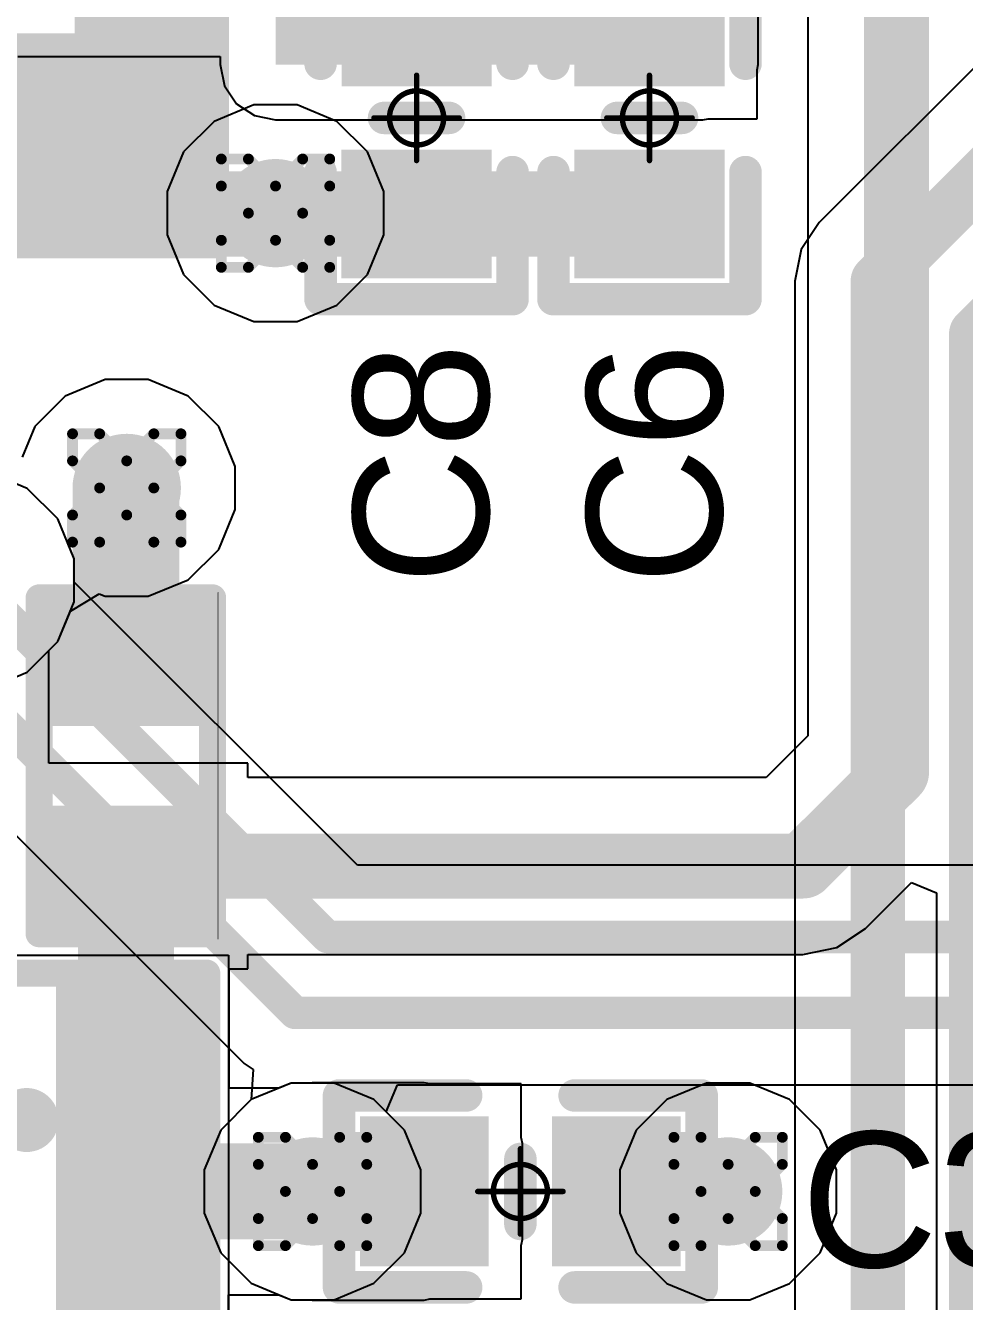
# Model space of a CAD drawing. Header units: inches. Extents: x -0.5 to 14, y -0.2 to 4.7.
# Drawn here: x -0.049 to 0.1242, y 0.5899 to 0.8255 of the extents above; entities that cross this region are included whole.
import ezdxf

# ---------------------------------------------------------------- set-up
doc = ezdxf.new("R2010")
doc.units = ezdxf.units.IN
doc.header["$MEASUREMENT"] = 0
for name, color, linetype in [('Bottom Layer', 5, 'Continuous'), ('Drill Drawing', 1, 'Continuous'), ('GND', 16, 'Continuous'), ('Mechanical 15', 56, 'Continuous'), ('POWER', 76, 'Continuous'), ('Top Layer', 1, 'Continuous'), ('Top Overlay', 2, 'Continuous'), ('Top Paste', 8, 'Continuous'), ('Top Solder', 216, 'Continuous'), ('Via Holes', 16, 'Continuous')]:
    doc.layers.add(name, color=color, linetype=linetype)
doc.styles.add('Arial', font='', dxfattribs={"height": 0.2})
doc.styles.get('Arial').set_extended_font_data('Arial')

# ---------------------------------------------------------------- blocks, each defined once
blk = doc.blocks.new('C_0402_L_13')
at = {"layer": 'Top Layer'}
for points in [[(-0.02559, 0.00984), (-0.00984, 0.00984), (-0.00984, -0.00984), (-0.02559, -0.00984)], [(0.00984, 0.00984), (0.02559, 0.00984), (0.02559, -0.00984), (0.00984, -0.00984)]]:
    blk.add_hatch(color=1, dxfattribs=at).paths.add_polyline_path(points)
at = {"layer": 'Top Paste'}
for points in [[(-0.02559, 0.00984), (-0.00984, 0.00984), (-0.00984, -0.00984), (-0.02559, -0.00984)], [(0.00984, 0.00984), (0.02559, 0.00984), (0.02559, -0.00984), (0.00984, -0.00984)]]:
    blk.add_hatch(color=8, dxfattribs=at).paths.add_polyline_path(points)
at = {"layer": 'Top Solder'}
for points in [[(-0.02959, 0.01384), (-0.00584, 0.01384), (-0.00584, -0.01384), (-0.02959, -0.01384)], [(0.00584, 0.01384), (0.02959, 0.01384), (0.02959, -0.01384), (0.00584, -0.01384)]]:
    blk.add_hatch(color=216, dxfattribs=at).paths.add_polyline_path(points)
at = {"layer": 'Mechanical 15', "const_width": 0.001}
for points in [[(0, -0.00787), (0, 0.00788)], [(-0.00787, 0), (0.00788, 0)]]:
    blk.add_lwpolyline(points, dxfattribs=at)
at = {"layer": 'Mechanical 15'}
for points, const_width in [([(-0.00025, 0.00788, 1), (0.00025, 0.00788, 1)], 0.0005), ([(0.005, 0, 1), (-0.005, 0, 1)], 0.001), ([(-0.00812, 0, 1), (-0.00762, 0, 1)], 0.0005), ([(-0.00525, 0, 1), (-0.00475, 0, 1)], 0.0005), ([(0.00475, 0, 1), (0.00525, 0, 1)], 0.0005), ([(0.00763, 0, 1), (0.00813, 0, 1)], 0.0005), ([(-0.00025, -0.00787, 1), (0.00025, -0.00787, 1)], 0.0005)]:
    blk.add_lwpolyline(points, format="xyb", close=True, dxfattribs=dict(at, const_width=const_width))
at = {"layer": 'Top Overlay', "const_width": 0.006}
for points in [[(-0.03346, 0.01772), (-0.01, 0.01772)], [(-0.03346, -0.01771), (-0.03346, 0.01772)], [(0.01, 0.01772), (0.03346, 0.01772)], [(0.03346, -0.01772), (0.03346, 0.01772)], [(0, -0.006), (0, 0.006)], [(-0.03346, -0.01771), (-0.01, -0.01771)], [(-0.03346, -0.01771), (-0.03345, -0.01772)], [(0.01, -0.01771), (0.03346, -0.01771)]]:
    blk.add_lwpolyline(points, dxfattribs=at)
at = {"layer": 'Top Overlay', "const_width": 0.003}
for points in [[(-0.03496, 0.01772, 1), (-0.03196, 0.01772, 1)], [(-0.03496, 0.01772, 1), (-0.03196, 0.01772, 1)], [(-0.0115, 0.01772, 1), (-0.0085, 0.01772, 1)], [(0.0085, 0.01772, 1), (0.0115, 0.01772, 1)], [(0.03196, 0.01772, 1), (0.03496, 0.01772, 1)], [(0.03196, 0.01772, 1), (0.03496, 0.01772, 1)], [(-0.0015, 0.006, 1), (0.0015, 0.006, 1)], [(-0.0015, -0.006, 1), (0.0015, -0.006, 1)], [(-0.03496, -0.01771, 1), (-0.03196, -0.01771, 1)], [(-0.03496, -0.01771, 1), (-0.03196, -0.01771, 1)], [(-0.03496, -0.01771, 1), (-0.03196, -0.01771, 1)], [(-0.03495, -0.01772, 1), (-0.03195, -0.01772, 1)], [(-0.0115, -0.01771, 1), (-0.0085, -0.01771, 1)], [(0.0085, -0.01771, 1), (0.0115, -0.01771, 1)], [(0.03196, -0.01771, 1), (0.03496, -0.01771, 1)], [(0.03196, -0.01772, 1), (0.03496, -0.01772, 1)]]:
    blk.add_lwpolyline(points, format="xyb", close=True, dxfattribs=at)
blk = doc.blocks.new('SPL06_001_15')
at = {"layer": 'Top Layer'}
for points in [[(-0.0374, 0.02953), (-0.0374, 0.04725), (-0.01968, 0.04725), (-0.01968, 0.02953)], [(0.01968, 0.02953), (0.01968, 0.04725), (0.0374, 0.04725), (0.0374, 0.02953)], [(-0.0374, 0.00393), (-0.0374, 0.02165), (-0.01968, 0.02165), (-0.01968, 0.00393)], [(0.01968, 0.00393), (0.01968, 0.02165), (0.0374, 0.02165), (0.0374, 0.00393)], [(-0.0374, -0.02165), (-0.0374, -0.00393), (-0.01968, -0.00393), (-0.01968, -0.02165)], [(0.01968, -0.02165), (0.01968, -0.00393), (0.0374, -0.00393), (0.0374, -0.02165)], [(-0.0374, -0.04725), (-0.0374, -0.02953), (-0.01968, -0.02953), (-0.01968, -0.04725)], [(0.01968, -0.04725), (0.01968, -0.02953), (0.0374, -0.02953), (0.0374, -0.04725)]]:
    blk.add_hatch(color=1, dxfattribs=at).paths.add_polyline_path(points)
at = {"layer": 'Top Paste'}
for points in [[(-0.0374, 0.02953), (-0.0374, 0.04725), (-0.01968, 0.04725), (-0.01968, 0.02953)], [(0.01968, 0.02953), (0.01968, 0.04725), (0.0374, 0.04725), (0.0374, 0.02953)], [(-0.0374, 0.00393), (-0.0374, 0.02165), (-0.01968, 0.02165), (-0.01968, 0.00393)], [(0.01968, 0.00393), (0.01968, 0.02165), (0.0374, 0.02165), (0.0374, 0.00393)], [(-0.0374, -0.02165), (-0.0374, -0.00393), (-0.01968, -0.00393), (-0.01968, -0.02165)], [(0.01968, -0.02165), (0.01968, -0.00393), (0.0374, -0.00393), (0.0374, -0.02165)], [(-0.0374, -0.04725), (-0.0374, -0.02953), (-0.01968, -0.02953), (-0.01968, -0.04725)], [(0.01968, -0.04725), (0.01968, -0.02953), (0.0374, -0.02953), (0.0374, -0.04725)]]:
    blk.add_hatch(color=8, dxfattribs=at).paths.add_polyline_path(points)
at = {"layer": 'Top Solder'}
for points in [[(-0.0414, 0.02553), (-0.0414, 0.05125), (-0.01568, 0.05125), (-0.01568, 0.02553)], [(0.01568, 0.02553), (0.01568, 0.05125), (0.0414, 0.05125), (0.0414, 0.02553)], [(-0.0414, -0.00007), (-0.0414, 0.02565), (-0.01568, 0.02565), (-0.01568, -0.00007)], [(0.01568, -0.00007), (0.01568, 0.02565), (0.0414, 0.02565), (0.0414, -0.00007)], [(-0.0414, -0.02565), (-0.0414, 0.00007), (-0.01568, 0.00007), (-0.01568, -0.02565)], [(0.01568, -0.02565), (0.01568, 0.00007), (0.0414, 0.00007), (0.0414, -0.02565)], [(-0.0414, -0.05125), (-0.0414, -0.02553), (-0.01568, -0.02553), (-0.01568, -0.05125)], [(0.01568, -0.05125), (0.01568, -0.02553), (0.0414, -0.02553), (0.0414, -0.05125)]]:
    blk.add_hatch(color=216, dxfattribs=at).paths.add_polyline_path(points)
at = {"layer": 'Top Overlay'}
for p, q in [((-0.00158, 0.03701), (-0.00158, 0.04567)), ((-0.00158, 0.04567), (0, 0.04567)), ((0, 0.04567), (0, 0.03701)), ((-0.00536, 0.04065), (-0.00536, 0.04222)), ((-0.00536, 0.04222), (0.0033, 0.04222)), ((0.0033, 0.04065), (-0.00536, 0.04065)), ((0.0033, 0.04222), (0.0033, 0.04065)), ((0.0033, 0.04065), (0.0033, 0.04065)), ((-0.00158, 0.03701), (-0.00158, 0.03701)), ((0, 0.03701), (-0.00158, 0.03701))]:
    blk.add_line(p, q, dxfattribs=at)
at = {"layer": 'Top Overlay', "const_width": 0.005}
for points in [[(0.0433, 0.0531), (-0.04346, 0.0531)], [(-0.04346, 0.0531), (-0.04346, -0.0531)], [(0.0433, 0.0531), (0.0433, -0.0531)], [(0.05354, 0.04361), (0.04854, 0.03861)], [(0.05354, 0.04361), (0.05354, 0.03361)], [(0.05354, 0.03361), (0.04854, 0.03861)], [(0.0433, -0.0531), (-0.04346, -0.0531)]]:
    blk.add_lwpolyline(points, dxfattribs=at)
at = {"layer": 'Top Overlay'}
for points, const_width in [([(-0.04471, 0.0531, 1), (-0.04221, 0.0531, 1)], 0.0025), ([(-0.04471, 0.0531, 1), (-0.04221, 0.0531, 1)], 0.0025), ([(0.04205, 0.0531, 1), (0.04455, 0.0531, 1)], 0.0025), ([(0.04205, 0.0531, 1), (0.04455, 0.0531, 1)], 0.0025), ([(0.05229, 0.04361, 1), (0.05479, 0.04361, 1)], 0.0025), ([(0.05229, 0.04361, 1), (0.05479, 0.04361, 1)], 0.0025), ([(0.04729, 0.03861, 1), (0.04979, 0.03861, 1)], 0.0025), ([(0.04729, 0.03861, 1), (0.04979, 0.03861, 1)], 0.0025), ([(0.05229, 0.03361, 1), (0.05479, 0.03361, 1)], 0.0025), ([(0.05229, 0.03361, 1), (0.05479, 0.03361, 1)], 0.0025), ([(-0.00729, -0.02598, 1), (-0.01319, -0.02598, 1)], 0.00591), ([(-0.01467, -0.02598, 1), (-0.01171, -0.02598, 1)], 0.00295), ([(-0.00877, -0.02598, 1), (-0.00581, -0.02598, 1)], 0.00295), ([(-0.04471, -0.0531, 1), (-0.04221, -0.0531, 1)], 0.0025), ([(-0.04471, -0.0531, 1), (-0.04221, -0.0531, 1)], 0.0025), ([(0.04205, -0.0531, 1), (0.04455, -0.0531, 1)], 0.0025), ([(0.04205, -0.0531, 1), (0.04455, -0.0531, 1)], 0.0025)]:
    blk.add_lwpolyline(points, format="xyb", close=True, dxfattribs=dict(at, const_width=const_width))
blk = doc.blocks.new('R___0402_16')
at = {"layer": 'Top Layer'}
for points in [[(-0.0275, -0.0125), (-0.0275, 0.0125), (-0.0095, 0.0125), (-0.0095, -0.0125)], [(0.0095, -0.0125), (0.0095, 0.0125), (0.0275, 0.0125), (0.0275, -0.0125)]]:
    blk.add_hatch(color=1, dxfattribs=at).paths.add_polyline_path(points)
at = {"layer": 'Top Paste'}
for points in [[(-0.0275, -0.0125), (-0.0275, 0.0125), (-0.0095, 0.0125), (-0.0095, -0.0125)], [(0.0095, -0.0125), (0.0095, 0.0125), (0.0275, 0.0125), (0.0275, -0.0125)]]:
    blk.add_hatch(color=8, dxfattribs=at).paths.add_polyline_path(points)
at = {"layer": 'Top Solder'}
for points in [[(-0.02967, -0.01467), (-0.02967, 0.01467), (-0.00733, 0.01467), (-0.00733, -0.01467)], [(0.00733, -0.01467), (0.00733, 0.01467), (0.02967, 0.01467), (0.02967, -0.01467)]]:
    blk.add_hatch(color=216, dxfattribs=at).paths.add_polyline_path(points)
at = {"layer": 'Top Overlay'}
for points, const_width in [([(-0.031, 0.016), (0.031, 0.016)], 0.005), ([(-0.031, 0.016), (-0.031, -0.016)], 0.005), ([(0.031, 0.016), (0.031, -0.016)], 0.005), ([(-0.031, -0.016), (0.031, -0.016)], 0.005), ([(-0.032, -0.017), (0.032, -0.017)], 0.000127)]:
    blk.add_lwpolyline(points, dxfattribs=dict(at, const_width=const_width))
for points, const_width in [([(-0.03225, 0.016, 1), (-0.02975, 0.016, 1)], 0.0025), ([(-0.03225, 0.016, 1), (-0.02975, 0.016, 1)], 0.0025), ([(0.02975, 0.016, 1), (0.03225, 0.016, 1)], 0.0025), ([(0.02975, 0.016, 1), (0.03225, 0.016, 1)], 0.0025), ([(-0.03225, -0.016, 1), (-0.02975, -0.016, 1)], 0.0025), ([(-0.03225, -0.016, 1), (-0.02975, -0.016, 1)], 0.0025), ([(0.02975, -0.016, 1), (0.03225, -0.016, 1)], 0.0025), ([(0.02975, -0.016, 1), (0.03225, -0.016, 1)], 0.0025), ([(-0.03203, -0.017, 1), (-0.03197, -0.017, 1)], 0.0000635), ([(0.03197, -0.017, 1), (0.03203, -0.017, 1)], 0.0000635)]:
    blk.add_lwpolyline(points, format="xyb", close=True, dxfattribs=dict(at, const_width=const_width))
blk = doc.blocks.new('12_LGA__2_2__31')
at = {"layer": 'Top Layer'}
for points in [[(-0.01673, 0.0378), (-0.00295, 0.0378), (-0.00295, 0.02205), (-0.01673, 0.02205)], [(0.00295, 0.0378), (0.01673, 0.0378), (0.01673, 0.02205), (0.00295, 0.02205)], [(-0.0378, 0.03642), (-0.02205, 0.03642), (-0.02205, 0.02264), (-0.0378, 0.02264)], [(0.02205, 0.03642), (0.0378, 0.03642), (0.0378, 0.02264), (0.02205, 0.02264)], [(-0.0378, 0.01673), (-0.02205, 0.01673), (-0.02205, 0.00295), (-0.0378, 0.00295)], [(0.02205, 0.01673), (0.0378, 0.01673), (0.0378, 0.00295), (0.02205, 0.00295)], [(-0.0378, -0.00295), (-0.02205, -0.00295), (-0.02205, -0.01673), (-0.0378, -0.01673)], [(0.02205, -0.00295), (0.0378, -0.00295), (0.0378, -0.01673), (0.02205, -0.01673)], [(-0.0378, -0.02264), (-0.02205, -0.02264), (-0.02205, -0.03642), (-0.0378, -0.03642)], [(-0.01673, -0.02205), (-0.00295, -0.02205), (-0.00295, -0.0378), (-0.01673, -0.0378)], [(0.00295, -0.02205), (0.01673, -0.02205), (0.01673, -0.0378), (0.00295, -0.0378)], [(0.02205, -0.02264), (0.0378, -0.02264), (0.0378, -0.03642), (0.02205, -0.03642)]]:
    blk.add_hatch(color=1, dxfattribs=at).paths.add_polyline_path(points)
at = {"layer": 'Top Paste'}
for points in [[(-0.01673, 0.0378), (-0.00295, 0.0378), (-0.00295, 0.02205), (-0.01673, 0.02205)], [(0.00295, 0.0378), (0.01673, 0.0378), (0.01673, 0.02205), (0.00295, 0.02205)], [(-0.0378, 0.03642), (-0.02205, 0.03642), (-0.02205, 0.02264), (-0.0378, 0.02264)], [(0.02205, 0.03642), (0.0378, 0.03642), (0.0378, 0.02264), (0.02205, 0.02264)], [(-0.0378, 0.01673), (-0.02205, 0.01673), (-0.02205, 0.00295), (-0.0378, 0.00295)], [(0.02205, 0.01673), (0.0378, 0.01673), (0.0378, 0.00295), (0.02205, 0.00295)], [(-0.0378, -0.00295), (-0.02205, -0.00295), (-0.02205, -0.01673), (-0.0378, -0.01673)], [(0.02205, -0.00295), (0.0378, -0.00295), (0.0378, -0.01673), (0.02205, -0.01673)], [(-0.0378, -0.02264), (-0.02205, -0.02264), (-0.02205, -0.03642), (-0.0378, -0.03642)], [(-0.01673, -0.02205), (-0.00295, -0.02205), (-0.00295, -0.0378), (-0.01673, -0.0378)], [(0.00295, -0.02205), (0.01673, -0.02205), (0.01673, -0.0378), (0.00295, -0.0378)], [(0.02205, -0.02264), (0.0378, -0.02264), (0.0378, -0.03642), (0.02205, -0.03642)]]:
    blk.add_hatch(color=8, dxfattribs=at).paths.add_polyline_path(points)
at = {"layer": 'Top Solder'}
for points in [[(-0.0418, 0.04042), (-0.01805, 0.04042), (-0.01805, 0.01864), (-0.0418, 0.01864)], [(-0.02073, 0.0418), (0.00105, 0.0418), (0.00105, 0.01805), (-0.02073, 0.01805)], [(-0.00105, 0.0418), (0.02073, 0.0418), (0.02073, 0.01805), (-0.00105, 0.01805)], [(0.01805, 0.04042), (0.0418, 0.04042), (0.0418, 0.01864), (0.01805, 0.01864)], [(-0.0418, 0.02073), (-0.01805, 0.02073), (-0.01805, -0.00105), (-0.0418, -0.00105)], [(0.01805, 0.02073), (0.0418, 0.02073), (0.0418, -0.00105), (0.01805, -0.00105)], [(-0.0418, 0.00105), (-0.01805, 0.00105), (-0.01805, -0.02073), (-0.0418, -0.02073)], [(0.01805, 0.00105), (0.0418, 0.00105), (0.0418, -0.02073), (0.01805, -0.02073)], [(-0.0418, -0.01864), (-0.01805, -0.01864), (-0.01805, -0.04042), (-0.0418, -0.04042)], [(-0.02073, -0.01805), (0.00105, -0.01805), (0.00105, -0.0418), (-0.02073, -0.0418)], [(-0.00105, -0.01805), (0.02073, -0.01805), (0.02073, -0.0418), (-0.00105, -0.0418)], [(0.01805, -0.01864), (0.0418, -0.01864), (0.0418, -0.04042), (0.01805, -0.04042)]]:
    blk.add_hatch(color=216, dxfattribs=at).paths.add_polyline_path(points)
at = {"layer": 'Top Overlay', "const_width": 0.005}
for points in [[(-0.041, 0.043), (0.044, 0.043)], [(0.044, -0.042), (0.044, 0.043)], [(-0.049, 0.025), (-0.049, 0.035)], [(-0.049, 0.035), (-0.044, 0.03)], [(-0.049, 0.025), (-0.044, 0.03)], [(-0.044, -0.042), (-0.044, 0.019)], [(-0.044, -0.042), (0.044, -0.042)]]:
    blk.add_lwpolyline(points, dxfattribs=at)
at = {"layer": 'Top Overlay', "const_width": 0.0025}
for points in [[(-0.04225, 0.043, 1), (-0.03975, 0.043, 1)], [(0.04275, 0.043, 1), (0.04525, 0.043, 1)], [(0.04275, 0.043, 1), (0.04525, 0.043, 1)], [(-0.05025, 0.035, 1), (-0.04775, 0.035, 1)], [(-0.05025, 0.035, 1), (-0.04775, 0.035, 1)], [(-0.04525, 0.03, 1), (-0.04275, 0.03, 1)], [(-0.04525, 0.03, 1), (-0.04275, 0.03, 1)], [(-0.05025, 0.025, 1), (-0.04775, 0.025, 1)], [(-0.05025, 0.025, 1), (-0.04775, 0.025, 1)], [(-0.04525, 0.019, 1), (-0.04275, 0.019, 1)], [(-0.04525, -0.042, 1), (-0.04275, -0.042, 1)], [(-0.04525, -0.042, 1), (-0.04275, -0.042, 1)], [(0.04275, -0.042, 1), (0.04525, -0.042, 1)], [(0.04275, -0.042, 1), (0.04525, -0.042, 1)]]:
    blk.add_lwpolyline(points, format="xyb", close=True, dxfattribs=at)
blk = doc.blocks.new('C_0402_L_44')
at = {"layer": 'Top Layer'}
for points in [[(-0.02559, 0.00984), (-0.00984, 0.00984), (-0.00984, -0.00984), (-0.02559, -0.00984)], [(0.00984, 0.00984), (0.02559, 0.00984), (0.02559, -0.00985), (0.00984, -0.00985)]]:
    blk.add_hatch(color=1, dxfattribs=at).paths.add_polyline_path(points)
at = {"layer": 'Top Paste'}
for points in [[(-0.02559, 0.00984), (-0.00984, 0.00984), (-0.00984, -0.00984), (-0.02559, -0.00984)], [(0.00984, 0.00984), (0.02559, 0.00984), (0.02559, -0.00985), (0.00984, -0.00985)]]:
    blk.add_hatch(color=8, dxfattribs=at).paths.add_polyline_path(points)
at = {"layer": 'Top Solder'}
for points in [[(-0.02959, 0.01384), (-0.00584, 0.01384), (-0.00584, -0.01384), (-0.02959, -0.01384)], [(0.00584, 0.01384), (0.02959, 0.01384), (0.02959, -0.01385), (0.00584, -0.01385)]]:
    blk.add_hatch(color=216, dxfattribs=at).paths.add_polyline_path(points)
at = {"layer": 'Mechanical 15', "const_width": 0.001}
for points in [[(0, -0.00787), (0, 0.00787)], [(0.00787, 0), (-0.00787, 0)]]:
    blk.add_lwpolyline(points, dxfattribs=at)
at = {"layer": 'Mechanical 15'}
for points, const_width in [([(-0.00025, 0.00787, 1), (0.00025, 0.00787, 1)], 0.0005), ([(0.005, 0, 1), (-0.005, 0, 1)], 0.001), ([(-0.00812, 0, 1), (-0.00762, 0, 1)], 0.0005), ([(-0.00525, 0, 1), (-0.00475, 0, 1)], 0.0005), ([(0.00475, 0, 1), (0.00525, 0, 1)], 0.0005), ([(0.00762, 0, 1), (0.00812, 0, 1)], 0.0005), ([(-0.00025, -0.00787, 1), (0.00025, -0.00787, 1)], 0.0005)]:
    blk.add_lwpolyline(points, format="xyb", close=True, dxfattribs=dict(at, const_width=const_width))
at = {"layer": 'Top Overlay', "const_width": 0.006}
for points in [[(-0.01, 0.01771), (-0.03346, 0.01771)], [(-0.03346, -0.01771), (-0.03346, 0.01771)], [(0.03346, 0.01771), (0.01, 0.01771)], [(0.03346, -0.01772), (0.03346, 0.01771)], [(0, -0.006), (0, 0.006)], [(-0.01, -0.01771), (-0.03346, -0.01771)], [(-0.03345, -0.01772), (-0.03346, -0.01771)], [(0.03346, -0.01771), (0.01, -0.01771)]]:
    blk.add_lwpolyline(points, dxfattribs=at)
at = {"layer": 'Top Overlay', "const_width": 0.003}
for points in [[(-0.03496, 0.01771, 1), (-0.03196, 0.01771, 1)], [(-0.03496, 0.01771, 1), (-0.03196, 0.01771, 1)], [(-0.0115, 0.01771, 1), (-0.0085, 0.01771, 1)], [(0.0085, 0.01771, 1), (0.0115, 0.01771, 1)], [(0.03196, 0.01771, 1), (0.03496, 0.01771, 1)], [(0.03196, 0.01771, 1), (0.03496, 0.01771, 1)], [(-0.0015, 0.006, 1), (0.0015, 0.006, 1)], [(-0.0015, -0.006, 1), (0.0015, -0.006, 1)], [(-0.03496, -0.01771, 1), (-0.03196, -0.01771, 1)], [(-0.03496, -0.01771, 1), (-0.03196, -0.01771, 1)], [(-0.03496, -0.01771, 1), (-0.03196, -0.01771, 1)], [(-0.03495, -0.01772, 1), (-0.03195, -0.01772, 1)], [(-0.0115, -0.01771, 1), (-0.0085, -0.01771, 1)], [(0.0085, -0.01771, 1), (0.0115, -0.01771, 1)], [(0.03196, -0.01771, 1), (0.03496, -0.01771, 1)], [(0.03196, -0.01772, 1), (0.03496, -0.01772, 1)]]:
    blk.add_lwpolyline(points, format="xyb", close=True, dxfattribs=at)
blk = doc.blocks.new('C_0402_L_47')
at = {"layer": 'Top Layer'}
for points in [[(-0.02559, 0.00984), (-0.00984, 0.00984), (-0.00984, -0.00984), (-0.02559, -0.00984)], [(0.00984, 0.00984), (0.02559, 0.00984), (0.02559, -0.00985), (0.00984, -0.00985)]]:
    blk.add_hatch(color=1, dxfattribs=at).paths.add_polyline_path(points)
at = {"layer": 'Top Paste'}
for points in [[(-0.02559, 0.00984), (-0.00984, 0.00984), (-0.00984, -0.00984), (-0.02559, -0.00984)], [(0.00984, 0.00984), (0.02559, 0.00984), (0.02559, -0.00985), (0.00984, -0.00985)]]:
    blk.add_hatch(color=8, dxfattribs=at).paths.add_polyline_path(points)
at = {"layer": 'Top Solder'}
for points in [[(-0.02959, 0.01384), (-0.00584, 0.01384), (-0.00584, -0.01384), (-0.02959, -0.01384)], [(0.00584, 0.01384), (0.02959, 0.01384), (0.02959, -0.01385), (0.00584, -0.01385)]]:
    blk.add_hatch(color=216, dxfattribs=at).paths.add_polyline_path(points)
at = {"layer": 'Mechanical 15', "const_width": 0.001}
for points in [[(0, -0.00787), (0, 0.00787)], [(0.00787, 0), (-0.00787, 0)]]:
    blk.add_lwpolyline(points, dxfattribs=at)
at = {"layer": 'Mechanical 15'}
for points, const_width in [([(-0.00025, 0.00787, 1), (0.00025, 0.00787, 1)], 0.0005), ([(0.005, 0, 1), (-0.005, 0, 1)], 0.001), ([(-0.00812, 0, 1), (-0.00762, 0, 1)], 0.0005), ([(-0.00525, 0, 1), (-0.00475, 0, 1)], 0.0005), ([(0.00475, 0, 1), (0.00525, 0, 1)], 0.0005), ([(0.00762, 0, 1), (0.00812, 0, 1)], 0.0005), ([(-0.00025, -0.00787, 1), (0.00025, -0.00787, 1)], 0.0005)]:
    blk.add_lwpolyline(points, format="xyb", close=True, dxfattribs=dict(at, const_width=const_width))
at = {"layer": 'Top Overlay', "const_width": 0.006}
for points in [[(-0.01, 0.01771), (-0.03346, 0.01771)], [(-0.03346, -0.01771), (-0.03346, 0.01771)], [(0.03346, 0.01771), (0.01, 0.01771)], [(0.03346, -0.01772), (0.03346, 0.01771)], [(0, -0.006), (0, 0.006)], [(-0.01, -0.01771), (-0.03346, -0.01771)], [(-0.03345, -0.01772), (-0.03346, -0.01771)], [(0.03346, -0.01771), (0.01, -0.01771)]]:
    blk.add_lwpolyline(points, dxfattribs=at)
at = {"layer": 'Top Overlay', "const_width": 0.003}
for points in [[(-0.03496, 0.01771, 1), (-0.03196, 0.01771, 1)], [(-0.03496, 0.01771, 1), (-0.03196, 0.01771, 1)], [(-0.0115, 0.01771, 1), (-0.0085, 0.01771, 1)], [(0.0085, 0.01771, 1), (0.0115, 0.01771, 1)], [(0.03196, 0.01771, 1), (0.03496, 0.01771, 1)], [(0.03196, 0.01771, 1), (0.03496, 0.01771, 1)], [(-0.0015, 0.006, 1), (0.0015, 0.006, 1)], [(-0.0015, -0.006, 1), (0.0015, -0.006, 1)], [(-0.03496, -0.01771, 1), (-0.03196, -0.01771, 1)], [(-0.03496, -0.01771, 1), (-0.03196, -0.01771, 1)], [(-0.03496, -0.01771, 1), (-0.03196, -0.01771, 1)], [(-0.03495, -0.01772, 1), (-0.03195, -0.01772, 1)], [(-0.0115, -0.01771, 1), (-0.0085, -0.01771, 1)], [(0.0085, -0.01771, 1), (0.0115, -0.01771, 1)], [(0.03196, -0.01771, 1), (0.03496, -0.01771, 1)], [(0.03196, -0.01772, 1), (0.03496, -0.01772, 1)]]:
    blk.add_lwpolyline(points, format="xyb", close=True, dxfattribs=at)

msp = doc.modelspace()

# ---------------------------------------------------------------- hatches: boundary and pattern name
at = {"layer": 'Bottom Layer'}
h = msp.add_hatch(color=5, dxfattribs=at)
edge = h.paths.add_edge_path()
edge.add_arc((-0.00291, 0.79083), 0.01, 0, 360)
h = msp.add_hatch(color=5, dxfattribs=at)
edge = h.paths.add_edge_path()
edge.add_arc((-0.03036, 0.7401), 0.01, 0, 360)
h = msp.add_hatch(color=5, dxfattribs=at)
edge = h.paths.add_edge_path()
edge.add_arc((0.00392, 0.61023), 0.01, 0, 360)
h = msp.add_hatch(color=5, dxfattribs=at)
edge = h.paths.add_edge_path()
edge.add_arc((0.08059, 0.61023), 0.01, 0, 360)
at = {"layer": 'GND'}
h = msp.add_hatch(color=16, dxfattribs=at)
edge = h.paths.add_edge_path()
edge.add_arc((-0.00291, 0.79083), 0.01, 0, 360)
h = msp.add_hatch(color=16, dxfattribs=at)
edge = h.paths.add_edge_path()
edge.add_arc((-0.03036, 0.7401), 0.01, 0, 360)
h = msp.add_hatch(color=16, dxfattribs=at)
edge = h.paths.add_edge_path()
edge.add_arc((0.00392, 0.61023), 0.01, 0, 360)
h = msp.add_hatch(color=16, dxfattribs=at)
edge = h.paths.add_edge_path()
edge.add_arc((0.08059, 0.61023), 0.01, 0, 360)
at = {"layer": 'POWER'}
h = msp.add_hatch(color=76, dxfattribs=at)
edge = h.paths.add_edge_path()
edge.add_arc((-0.00291, 0.79083), 0.01, 0, 360)
h = msp.add_hatch(color=76, dxfattribs=at)
edge = h.paths.add_edge_path()
edge.add_arc((-0.03036, 0.7401), 0.01, 0, 360)
h = msp.add_hatch(color=76, dxfattribs=at)
edge = h.paths.add_edge_path()
edge.add_arc((0.00392, 0.61023), 0.01, 0, 360)
h = msp.add_hatch(color=76, dxfattribs=at)
edge = h.paths.add_edge_path()
edge.add_arc((0.08059, 0.61023), 0.01, 0, 360)
at = {"layer": 'Top Layer'}
for points in [[(-0.00291, 0.81825), (0.07592, 0.81825), (0.07592, 0.87575), (-0.00291, 0.87575)], [(-0.05505, 0.7892), (-0.0202, 0.7892), (-0.0202, 0.82405), (-0.05505, 0.82405)], [(-0.05505, 0.78282), (0.07592, 0.78282), (0.07592, 0.79857), (-0.05505, 0.79857)], [(-0.04036, 0.69944), (-0.02067, 0.69944), (-0.02067, 0.7401), (-0.04036, 0.7401)], [(-0.03937, 0.62697), (-0.02166, 0.62697), (-0.02166, 0.67031), (-0.03937, 0.67031)], [(0.02454, 0.60039), (0.02454, 0.62007), (0.00392, 0.62007), (0.00392, 0.60039)], [(0.05997, 0.62007), (0.05997, 0.60039), (0.08059, 0.60039), (0.08059, 0.62007)], [(-0.03052, 0.60137), (0.03244, 0.60137), (0.03244, 0.61909), (-0.03052, 0.61909)]]:
    msp.add_hatch(color=1, dxfattribs=at).paths.add_polyline_path(points)
h = msp.add_hatch(color=1, dxfattribs=at)
edge = h.paths.add_edge_path()
edge.add_arc((-0.00291, 0.79083), 0.01, 0, 360)
h = msp.add_hatch(color=1, dxfattribs=at)
edge = h.paths.add_edge_path()
edge.add_arc((-0.03036, 0.7401), 0.01, 0, 360)
h = msp.add_hatch(color=1, dxfattribs=at)
edge = h.paths.add_edge_path()
edge.add_arc((0.00392, 0.61023), 0.01, 0, 360)
h = msp.add_hatch(color=1, dxfattribs=at)
edge = h.paths.add_edge_path()
edge.add_arc((0.08059, 0.61023), 0.01, 0, 360)
at = {"layer": 'Via Holes'}
h = msp.add_hatch(color=7, dxfattribs=at)
edge = h.paths.add_edge_path()
edge.add_arc((-0.00291, 0.79083), 0.005, 0, 360)
h = msp.add_hatch(color=7, dxfattribs=at)
edge = h.paths.add_edge_path()
edge.add_arc((-0.03036, 0.7401), 0.005, 0, 360)
h = msp.add_hatch(color=7, dxfattribs=at)
edge = h.paths.add_edge_path()
edge.add_arc((0.00392, 0.61023), 0.005, 0, 360)
h = msp.add_hatch(color=7, dxfattribs=at)
edge = h.paths.add_edge_path()
edge.add_arc((0.08059, 0.61023), 0.005, 0, 360)

# ---------------------------------------------------------------- linework, layer by layer
at = {"layer": 'Bottom Layer'}
for p, q in [((0.14379, 0.83551), (0.09738, 0.7891)), ((0.09738, 0.7891), (0.09406, 0.78414)), ((0.09406, 0.78414), (0.0929, 0.77829)), ((0.0929, 0.77829), (0.0929, 0.35936)), ((-0.04872, 0.74001), (-0.05607, 0.74306)), ((-0.04309, 0.73439), (-0.04872, 0.74001)), ((-0.04004, 0.72704), (-0.04309, 0.73439)), ((-0.04004, 0.71908), (-0.04004, 0.72704)), ((-0.04309, 0.71173), (-0.04004, 0.71908)), ((-0.04872, 0.7061), (-0.04309, 0.71173)), ((-0.05607, 0.70306), (-0.04872, 0.7061)), ((-0.00005, 0.63023), (-0.0074, 0.62719)), ((0.0079, 0.63023), (-0.00005, 0.63023)), ((0.01525, 0.62719), (0.0079, 0.63023)), ((-0.0074, 0.62719), (-0.01303, 0.62156)), ((0.02088, 0.62156), (0.01525, 0.62719)), ((-0.01303, 0.62156), (-0.01608, 0.61421)), ((0.02392, 0.61421), (0.02088, 0.62156)), ((-0.01608, 0.61421), (-0.01608, 0.60625)), ((0.02392, 0.60625), (0.02392, 0.61421)), ((-0.01608, 0.60625), (-0.01303, 0.5989)), ((0.02088, 0.5989), (0.02392, 0.60625)), ((-0.01303, 0.5989), (-0.0074, 0.59328)), ((0.01525, 0.59328), (0.02088, 0.5989)), ((-0.0074, 0.59328), (-0.00005, 0.59023)), ((0.0079, 0.59023), (0.01525, 0.59328)), ((-0.00005, 0.59023), (0.0079, 0.59023))]:
    msp.add_line(p, q, dxfattribs=at)
at = {"layer": 'Bottom Layer', "const_width": 0.01}
for points in [[(0.10819, 0.77829), (0.1546, 0.8247)], [(0.12634, 0.76854), (0.1645, 0.8067)], [(0.10819, 0.35936), (0.10819, 0.77829)], [(0.12634, 0.31011), (0.12634, 0.76854)]]:
    msp.add_lwpolyline(points, dxfattribs=at)
at = {"layer": 'Bottom Layer', "const_width": 0.005}
for points in [[(0.10569, 0.77829, 1), (0.11069, 0.77829, 1)], [(0.10569, 0.77829, 1), (0.11069, 0.77829, 1)], [(0.12384, 0.76854, 1), (0.12884, 0.76854, 1)], [(0.12384, 0.76854, 1), (0.12884, 0.76854, 1)]]:
    msp.add_lwpolyline(points, format="xyb", close=True, dxfattribs=at)
at = {"layer": 'Drill Drawing', "const_width": 0.002}
for points in [[(-0.01291, 0.79583), (-0.01291, 0.80083)], [(-0.01291, 0.80083), (-0.00791, 0.80083)], [(-0.00791, 0.80083), (-0.00291, 0.79583)], [(-0.00291, 0.79583), (0.00209, 0.80083)], [(0.00209, 0.80083), (0.00709, 0.80083)], [(0.00709, 0.79583), (0.00709, 0.80083)], [(-0.01291, 0.79583), (-0.00791, 0.79083)], [(0.00209, 0.79083), (0.00709, 0.79583)], [(-0.01291, 0.78583), (-0.00791, 0.79083)], [(0.00209, 0.79083), (0.00709, 0.78583)], [(-0.01291, 0.78083), (-0.01291, 0.78583)], [(-0.00791, 0.78083), (-0.00291, 0.78583)], [(-0.00291, 0.78583), (0.00209, 0.78083)], [(0.00709, 0.78083), (0.00709, 0.78583)], [(-0.01291, 0.78083), (-0.00791, 0.78083)], [(0.00209, 0.78083), (0.00709, 0.78083)], [(-0.04036, 0.7451), (-0.04036, 0.7501)], [(-0.04036, 0.7501), (-0.03536, 0.7501)], [(-0.03536, 0.7501), (-0.03036, 0.7451)], [(-0.03036, 0.7451), (-0.02536, 0.7501)], [(-0.02536, 0.7501), (-0.02036, 0.7501)], [(-0.02036, 0.7451), (-0.02036, 0.7501)], [(-0.04036, 0.7451), (-0.03536, 0.7401)], [(-0.02536, 0.7401), (-0.02036, 0.7451)], [(-0.04036, 0.7351), (-0.03536, 0.7401)], [(-0.02536, 0.7401), (-0.02036, 0.7351)], [(-0.04036, 0.7301), (-0.04036, 0.7351)], [(-0.03536, 0.7301), (-0.03036, 0.7351)], [(-0.03036, 0.7351), (-0.02536, 0.7301)], [(-0.02036, 0.7301), (-0.02036, 0.7351)], [(-0.04036, 0.7301), (-0.03536, 0.7301)], [(-0.02536, 0.7301), (-0.02036, 0.7301)], [(-0.00608, 0.61523), (-0.00608, 0.62023)], [(-0.00608, 0.62023), (-0.00108, 0.62023)], [(-0.00108, 0.62023), (0.00392, 0.61523)], [(0.00392, 0.61523), (0.00892, 0.62023)], [(0.00892, 0.62023), (0.01392, 0.62023)], [(0.01392, 0.61523), (0.01392, 0.62023)], [(0.07059, 0.61523), (0.07059, 0.62023)], [(0.07059, 0.62023), (0.07559, 0.62023)], [(0.07559, 0.62023), (0.08059, 0.61523)], [(0.08059, 0.61523), (0.08559, 0.62023)], [(0.08559, 0.62023), (0.09059, 0.62023)], [(0.09059, 0.61523), (0.09059, 0.62023)], [(-0.00608, 0.61523), (-0.00108, 0.61023)], [(0.00892, 0.61023), (0.01392, 0.61523)], [(0.07059, 0.61523), (0.07559, 0.61023)], [(0.08559, 0.61023), (0.09059, 0.61523)], [(-0.00608, 0.60523), (-0.00108, 0.61023)], [(0.00892, 0.61023), (0.01392, 0.60523)], [(0.07059, 0.60523), (0.07559, 0.61023)], [(0.08559, 0.61023), (0.09059, 0.60523)], [(-0.00608, 0.60023), (-0.00608, 0.60523)], [(-0.00108, 0.60023), (0.00392, 0.60523)], [(0.00392, 0.60523), (0.00892, 0.60023)], [(0.01392, 0.60023), (0.01392, 0.60523)], [(0.07059, 0.60023), (0.07059, 0.60523)], [(0.07559, 0.60023), (0.08059, 0.60523)], [(0.08059, 0.60523), (0.08559, 0.60023)], [(0.09059, 0.60023), (0.09059, 0.60523)], [(-0.00608, 0.60023), (-0.00108, 0.60023)], [(0.00892, 0.60023), (0.01392, 0.60023)], [(0.07059, 0.60023), (0.07559, 0.60023)], [(0.08559, 0.60023), (0.09059, 0.60023)]]:
    msp.add_lwpolyline(points, dxfattribs=at)
at = {"layer": 'Drill Drawing', "const_width": 0.001}
for points in [[(-0.01341, 0.80083, 1), (-0.01241, 0.80083, 1)], [(-0.01341, 0.80083, 1), (-0.01241, 0.80083, 1)], [(-0.00841, 0.80083, 1), (-0.00741, 0.80083, 1)], [(-0.00841, 0.80083, 1), (-0.00741, 0.80083, 1)], [(0.00159, 0.80083, 1), (0.00259, 0.80083, 1)], [(0.00159, 0.80083, 1), (0.00259, 0.80083, 1)], [(0.00659, 0.80083, 1), (0.00759, 0.80083, 1)], [(0.00659, 0.80083, 1), (0.00759, 0.80083, 1)], [(-0.01341, 0.79583, 1), (-0.01241, 0.79583, 1)], [(-0.01341, 0.79583, 1), (-0.01241, 0.79583, 1)], [(-0.00341, 0.79583, 1), (-0.00241, 0.79583, 1)], [(-0.00341, 0.79583, 1), (-0.00241, 0.79583, 1)], [(0.00659, 0.79583, 1), (0.00759, 0.79583, 1)], [(0.00659, 0.79583, 1), (0.00759, 0.79583, 1)], [(-0.00841, 0.79083, 1), (-0.00741, 0.79083, 1)], [(-0.00841, 0.79083, 1), (-0.00741, 0.79083, 1)], [(0.00159, 0.79083, 1), (0.00259, 0.79083, 1)], [(0.00159, 0.79083, 1), (0.00259, 0.79083, 1)], [(-0.01341, 0.78583, 1), (-0.01241, 0.78583, 1)], [(-0.01341, 0.78583, 1), (-0.01241, 0.78583, 1)], [(-0.00341, 0.78583, 1), (-0.00241, 0.78583, 1)], [(-0.00341, 0.78583, 1), (-0.00241, 0.78583, 1)], [(0.00659, 0.78583, 1), (0.00759, 0.78583, 1)], [(0.00659, 0.78583, 1), (0.00759, 0.78583, 1)], [(-0.01341, 0.78083, 1), (-0.01241, 0.78083, 1)], [(-0.01341, 0.78083, 1), (-0.01241, 0.78083, 1)], [(-0.00841, 0.78083, 1), (-0.00741, 0.78083, 1)], [(-0.00841, 0.78083, 1), (-0.00741, 0.78083, 1)], [(0.00159, 0.78083, 1), (0.00259, 0.78083, 1)], [(0.00159, 0.78083, 1), (0.00259, 0.78083, 1)], [(0.00659, 0.78083, 1), (0.00759, 0.78083, 1)], [(0.00659, 0.78083, 1), (0.00759, 0.78083, 1)], [(-0.04086, 0.7501, 1), (-0.03986, 0.7501, 1)], [(-0.04086, 0.7501, 1), (-0.03986, 0.7501, 1)], [(-0.03586, 0.7501, 1), (-0.03486, 0.7501, 1)], [(-0.03586, 0.7501, 1), (-0.03486, 0.7501, 1)], [(-0.02586, 0.7501, 1), (-0.02486, 0.7501, 1)], [(-0.02586, 0.7501, 1), (-0.02486, 0.7501, 1)], [(-0.02086, 0.7501, 1), (-0.01986, 0.7501, 1)], [(-0.02086, 0.7501, 1), (-0.01986, 0.7501, 1)], [(-0.04086, 0.7451, 1), (-0.03986, 0.7451, 1)], [(-0.04086, 0.7451, 1), (-0.03986, 0.7451, 1)], [(-0.03086, 0.7451, 1), (-0.02986, 0.7451, 1)], [(-0.03086, 0.7451, 1), (-0.02986, 0.7451, 1)], [(-0.02086, 0.7451, 1), (-0.01986, 0.7451, 1)], [(-0.02086, 0.7451, 1), (-0.01986, 0.7451, 1)], [(-0.03586, 0.7401, 1), (-0.03486, 0.7401, 1)], [(-0.03586, 0.7401, 1), (-0.03486, 0.7401, 1)], [(-0.02586, 0.7401, 1), (-0.02486, 0.7401, 1)], [(-0.02586, 0.7401, 1), (-0.02486, 0.7401, 1)], [(-0.04086, 0.7351, 1), (-0.03986, 0.7351, 1)], [(-0.04086, 0.7351, 1), (-0.03986, 0.7351, 1)], [(-0.03086, 0.7351, 1), (-0.02986, 0.7351, 1)], [(-0.03086, 0.7351, 1), (-0.02986, 0.7351, 1)], [(-0.02086, 0.7351, 1), (-0.01986, 0.7351, 1)], [(-0.02086, 0.7351, 1), (-0.01986, 0.7351, 1)], [(-0.04086, 0.7301, 1), (-0.03986, 0.7301, 1)], [(-0.04086, 0.7301, 1), (-0.03986, 0.7301, 1)], [(-0.03586, 0.7301, 1), (-0.03486, 0.7301, 1)], [(-0.03586, 0.7301, 1), (-0.03486, 0.7301, 1)], [(-0.02586, 0.7301, 1), (-0.02486, 0.7301, 1)], [(-0.02586, 0.7301, 1), (-0.02486, 0.7301, 1)], [(-0.02086, 0.7301, 1), (-0.01986, 0.7301, 1)], [(-0.02086, 0.7301, 1), (-0.01986, 0.7301, 1)], [(-0.00658, 0.62023, 1), (-0.00558, 0.62023, 1)], [(-0.00658, 0.62023, 1), (-0.00558, 0.62023, 1)], [(-0.00158, 0.62023, 1), (-0.00058, 0.62023, 1)], [(-0.00158, 0.62023, 1), (-0.00058, 0.62023, 1)], [(0.00842, 0.62023, 1), (0.00942, 0.62023, 1)], [(0.00842, 0.62023, 1), (0.00942, 0.62023, 1)], [(0.01342, 0.62023, 1), (0.01442, 0.62023, 1)], [(0.01342, 0.62023, 1), (0.01442, 0.62023, 1)], [(0.07009, 0.62023, 1), (0.07109, 0.62023, 1)], [(0.07009, 0.62023, 1), (0.07109, 0.62023, 1)], [(0.07509, 0.62023, 1), (0.07609, 0.62023, 1)], [(0.07509, 0.62023, 1), (0.07609, 0.62023, 1)], [(0.08509, 0.62023, 1), (0.08609, 0.62023, 1)], [(0.08509, 0.62023, 1), (0.08609, 0.62023, 1)], [(0.09009, 0.62023, 1), (0.09109, 0.62023, 1)], [(0.09009, 0.62023, 1), (0.09109, 0.62023, 1)], [(-0.00658, 0.61523, 1), (-0.00558, 0.61523, 1)], [(-0.00658, 0.61523, 1), (-0.00558, 0.61523, 1)], [(0.00342, 0.61523, 1), (0.00442, 0.61523, 1)], [(0.00342, 0.61523, 1), (0.00442, 0.61523, 1)], [(0.01342, 0.61523, 1), (0.01442, 0.61523, 1)], [(0.01342, 0.61523, 1), (0.01442, 0.61523, 1)], [(0.07009, 0.61523, 1), (0.07109, 0.61523, 1)], [(0.07009, 0.61523, 1), (0.07109, 0.61523, 1)], [(0.08009, 0.61523, 1), (0.08109, 0.61523, 1)], [(0.08009, 0.61523, 1), (0.08109, 0.61523, 1)], [(0.09009, 0.61523, 1), (0.09109, 0.61523, 1)], [(0.09009, 0.61523, 1), (0.09109, 0.61523, 1)], [(-0.00158, 0.61023, 1), (-0.00058, 0.61023, 1)], [(-0.00158, 0.61023, 1), (-0.00058, 0.61023, 1)], [(0.00842, 0.61023, 1), (0.00942, 0.61023, 1)], [(0.00842, 0.61023, 1), (0.00942, 0.61023, 1)], [(0.07509, 0.61023, 1), (0.07609, 0.61023, 1)], [(0.07509, 0.61023, 1), (0.07609, 0.61023, 1)], [(0.08509, 0.61023, 1), (0.08609, 0.61023, 1)], [(0.08509, 0.61023, 1), (0.08609, 0.61023, 1)], [(-0.00658, 0.60523, 1), (-0.00558, 0.60523, 1)], [(-0.00658, 0.60523, 1), (-0.00558, 0.60523, 1)], [(0.00342, 0.60523, 1), (0.00442, 0.60523, 1)], [(0.00342, 0.60523, 1), (0.00442, 0.60523, 1)], [(0.01342, 0.60523, 1), (0.01442, 0.60523, 1)], [(0.01342, 0.60523, 1), (0.01442, 0.60523, 1)], [(0.07009, 0.60523, 1), (0.07109, 0.60523, 1)], [(0.07009, 0.60523, 1), (0.07109, 0.60523, 1)], [(0.08009, 0.60523, 1), (0.08109, 0.60523, 1)], [(0.08009, 0.60523, 1), (0.08109, 0.60523, 1)], [(0.09009, 0.60523, 1), (0.09109, 0.60523, 1)], [(0.09009, 0.60523, 1), (0.09109, 0.60523, 1)], [(-0.00658, 0.60023, 1), (-0.00558, 0.60023, 1)], [(-0.00658, 0.60023, 1), (-0.00558, 0.60023, 1)], [(-0.00158, 0.60023, 1), (-0.00058, 0.60023, 1)], [(-0.00158, 0.60023, 1), (-0.00058, 0.60023, 1)], [(0.00842, 0.60023, 1), (0.00942, 0.60023, 1)], [(0.00842, 0.60023, 1), (0.00942, 0.60023, 1)], [(0.01342, 0.60023, 1), (0.01442, 0.60023, 1)], [(0.01342, 0.60023, 1), (0.01442, 0.60023, 1)], [(0.07009, 0.60023, 1), (0.07109, 0.60023, 1)], [(0.07009, 0.60023, 1), (0.07109, 0.60023, 1)], [(0.07509, 0.60023, 1), (0.07609, 0.60023, 1)], [(0.07509, 0.60023, 1), (0.07609, 0.60023, 1)], [(0.08509, 0.60023, 1), (0.08609, 0.60023, 1)], [(0.08509, 0.60023, 1), (0.08609, 0.60023, 1)], [(0.09009, 0.60023, 1), (0.09109, 0.60023, 1)], [(0.09009, 0.60023, 1), (0.09109, 0.60023, 1)]]:
    msp.add_lwpolyline(points, format="xyb", close=True, dxfattribs=at)
at = {"layer": 'GND'}
for p, q in [((-0.04872, 0.74001), (-0.05607, 0.74306)), ((-0.04309, 0.73439), (-0.04872, 0.74001)), ((-0.04004, 0.72704), (-0.04309, 0.73439)), ((-0.04004, 0.7227), (-0.04004, 0.72704)), ((0.0122, 0.67045), (-0.04004, 0.7227)), ((-0.06104, 0.68618), (-0.00868, 0.63383)), ((0.26952, 0.67045), (0.0122, 0.67045)), ((-0.00868, 0.63383), (-0.00706, 0.63274)), ((-0.00706, 0.63274), (-0.0074, 0.62719)), ((0.0175, 0.62494), (0.01957, 0.62994)), ((0.01957, 0.62994), (0.36383, 0.62994)), ((-0.0074, 0.62719), (-0.01303, 0.62156)), ((0.02088, 0.62156), (0.0175, 0.62494)), ((-0.01303, 0.62156), (-0.01608, 0.61421)), ((0.02392, 0.61421), (0.02088, 0.62156)), ((-0.01608, 0.61421), (-0.01608, 0.60625)), ((0.02392, 0.60625), (0.02392, 0.61421)), ((-0.01608, 0.60625), (-0.01303, 0.5989)), ((0.02088, 0.5989), (0.02392, 0.60625)), ((-0.01303, 0.5989), (-0.0074, 0.59328)), ((0.01525, 0.59328), (0.02088, 0.5989)), ((-0.0074, 0.59328), (-0.00005, 0.59023)), ((0.0079, 0.59023), (0.01525, 0.59328)), ((-0.00005, 0.59023), (0.0079, 0.59023))]:
    msp.add_line(p, q, dxfattribs=at)
at = {"layer": 'GND', "const_width": 0.006}
for points in [[(-0.05915, 0.72306), (0.00671, 0.6572)], [(-0.05555, 0.69944), (0.0007, 0.6432)], [(0.00671, 0.6572), (0.35762, 0.6572)], [(0.0007, 0.6432), (0.36383, 0.6432)]]:
    msp.add_lwpolyline(points, dxfattribs=at)
at = {"layer": 'GND', "const_width": 0.003}
for points in [[(0.00521, 0.6572, 1), (0.00821, 0.6572, 1)], [(0.00521, 0.6572, 1), (0.00821, 0.6572, 1)], [(-0.0008, 0.6432, 1), (0.0022, 0.6432, 1)], [(-0.0008, 0.6432, 1), (0.0022, 0.6432, 1)]]:
    msp.add_lwpolyline(points, format="xyb", close=True, dxfattribs=at)
at = {"layer": 'POWER'}
for p, q in [((-0.00689, 0.81083), (-0.01424, 0.80778)), ((0.00107, 0.81083), (-0.00689, 0.81083)), ((0.00842, 0.80778), (0.00107, 0.81083)), ((-0.01424, 0.80778), (-0.01986, 0.80216)), ((0.01405, 0.80216), (0.00842, 0.80778)), ((-0.01986, 0.80216), (-0.02291, 0.7948)), ((0.01709, 0.7948), (0.01405, 0.80216)), ((-0.02291, 0.7948), (-0.02291, 0.78685)), ((0.01709, 0.78685), (0.01709, 0.7948)), ((-0.02291, 0.78685), (-0.01986, 0.7795)), ((0.01405, 0.7795), (0.01709, 0.78685)), ((-0.01986, 0.7795), (-0.01424, 0.77387)), ((0.00842, 0.77387), (0.01405, 0.7795)), ((-0.01424, 0.77387), (-0.00689, 0.77083)), ((0.00107, 0.77083), (0.00842, 0.77387)), ((-0.00689, 0.77083), (0.00107, 0.77083)), ((-0.03434, 0.7601), (-0.04169, 0.75705)), ((-0.02638, 0.7601), (-0.03434, 0.7601)), ((-0.01903, 0.75705), (-0.02638, 0.7601)), ((-0.04169, 0.75705), (-0.04731, 0.75143)), ((-0.0134, 0.75143), (-0.01903, 0.75705)), ((-0.04731, 0.75143), (-0.04964, 0.74581)), ((-0.01036, 0.74408), (-0.0134, 0.75143)), ((-0.01036, 0.73612), (-0.01036, 0.74408)), ((-0.0134, 0.72877), (-0.01036, 0.73612)), ((-0.01903, 0.72314), (-0.0134, 0.72877)), ((-0.02638, 0.7201), (-0.01903, 0.72314)), ((-0.04076, 0.71735), (-0.03542, 0.72055)), ((-0.03542, 0.72055), (-0.03434, 0.7201)), ((-0.03434, 0.7201), (-0.02638, 0.7201)), ((-0.04309, 0.71173), (-0.04076, 0.71735)), ((-0.04872, 0.7061), (-0.04309, 0.71173)), ((-0.05607, 0.70306), (-0.04872, 0.7061)), ((0.07661, 0.63023), (0.06926, 0.62718)), ((0.08457, 0.63023), (0.07661, 0.63023)), ((0.09192, 0.62718), (0.08457, 0.63023)), ((0.06926, 0.62718), (0.06364, 0.62156)), ((0.09755, 0.62156), (0.09192, 0.62718)), ((0.06364, 0.62156), (0.06059, 0.61421)), ((0.10059, 0.61421), (0.09755, 0.62156)), ((0.06059, 0.61421), (0.06059, 0.60625)), ((0.10059, 0.60625), (0.10059, 0.61421)), ((0.06059, 0.60625), (0.06364, 0.5989)), ((0.09755, 0.5989), (0.10059, 0.60625)), ((0.06364, 0.5989), (0.06926, 0.59327)), ((0.09192, 0.59327), (0.09755, 0.5989)), ((0.06926, 0.59327), (0.07661, 0.59023)), ((0.08457, 0.59023), (0.09192, 0.59327)), ((0.07661, 0.59023), (0.08457, 0.59023))]:
    msp.add_line(p, q, dxfattribs=at)
at = {"layer": 'Top Layer'}
for p, q in [((0.09532, 0.9899), (0.09532, 0.69432)), ((0.08612, 0.81825), (0.08612, 0.87575)), ((-0.05048, 0.81976), (-0.0131, 0.81976)), ((-0.0131, 0.81976), (-0.0131, 0.81825)), ((-0.0131, 0.81825), (-0.01233, 0.81435)), ((0.08592, 0.81727), (0.08612, 0.81825)), ((0.08592, 0.80825), (0.08592, 0.81727)), ((-0.01233, 0.81435), (-0.01012, 0.81104)), ((-0.01012, 0.81104), (-0.00681, 0.80883)), ((-0.00681, 0.80883), (-0.00291, 0.80805)), ((-0.00291, 0.80805), (0.07592, 0.80805)), ((0.07592, 0.80805), (0.0769, 0.80825)), ((0.0769, 0.80825), (0.08592, 0.80825)), ((-0.04872, 0.74001), (-0.05607, 0.74306)), ((-0.04309, 0.73439), (-0.04872, 0.74001)), ((-0.04004, 0.72704), (-0.04309, 0.73439)), ((-0.04004, 0.71908), (-0.04004, 0.72704)), ((-0.04309, 0.71173), (-0.04004, 0.71908)), ((-0.04475, 0.71007), (-0.04309, 0.71173)), ((-0.04475, 0.68931), (-0.04475, 0.71007)), ((0.09532, 0.69432), (0.08763, 0.68663)), ((-0.00802, 0.68931), (-0.04475, 0.68931)), ((-0.00802, 0.68663), (-0.00802, 0.68931)), ((0.08763, 0.68663), (-0.00802, 0.68663)), ((0.10593, 0.65878), (0.11442, 0.66727)), ((0.11442, 0.66727), (0.11904, 0.66536)), ((0.11904, 0.66536), (0.11904, 0.41119)), ((0.10063, 0.65524), (0.10593, 0.65878)), ((0.09439, 0.654), (0.10063, 0.65524)), ((-0.1056, 0.65383), (-0.0116, 0.65383)), ((-0.0116, 0.65383), (-0.0116, 0.53883)), ((-0.00802, 0.65131), (-0.00802, 0.654)), ((-0.00802, 0.654), (0.09439, 0.654)), ((-0.01146, 0.62928), (-0.01146, 0.65131)), ((-0.01146, 0.65131), (-0.00802, 0.65131)), ((-0.00234, 0.62928), (-0.01146, 0.62928)), ((-0.00005, 0.63023), (-0.00234, 0.62928)), ((0.00373, 0.63023), (-0.00005, 0.63023)), ((0.00392, 0.63027), (0.00373, 0.63023)), ((0.02454, 0.63027), (0.00392, 0.63027)), ((0.02553, 0.63007), (0.02454, 0.63027)), ((0.04242, 0.63007), (0.02553, 0.63007)), ((0.04242, 0.6202), (0.04242, 0.63007)), ((0.04264, 0.61909), (0.04242, 0.6202)), ((0.04264, 0.60137), (0.04264, 0.61909)), ((0.04242, 0.60025), (0.04264, 0.60137)), ((0.04242, 0.59039), (0.04242, 0.60025)), ((-0.0116, 0.55972), (-0.0116, 0.59117)), ((-0.0116, 0.59117), (-0.00233, 0.59117)), ((-0.00233, 0.59117), (-0.00005, 0.59023)), ((-0.00005, 0.59023), (0.00373, 0.59023)), ((0.00373, 0.59023), (0.00392, 0.59019)), ((0.00392, 0.59019), (0.02454, 0.59019)), ((0.02454, 0.59019), (0.02553, 0.59039)), ((0.02553, 0.59039), (0.04242, 0.59039))]:
    msp.add_line(p, q, dxfattribs=at)
at = {"layer": 'Top Layer', "const_width": 0.012}
for points in [[(0.11164, 0.68756), (0.11164, 1.00187)], [(0.09439, 0.67031), (0.11164, 0.68756)], [(-0.03052, 0.67031), (0.09439, 0.67031)]]:
    msp.add_lwpolyline(points, dxfattribs=at)
at = {"layer": 'Top Layer', "const_width": 0.006}
for points in [[(0.10864, 0.68756, 1), (0.11464, 0.68756, 1)], [(0.10864, 0.68756, 1), (0.11464, 0.68756, 1)], [(-0.03352, 0.67031, 1), (-0.02752, 0.67031, 1)], [(0.09139, 0.67031, 1), (0.09739, 0.67031, 1)], [(0.09139, 0.67031, 1), (0.09739, 0.67031, 1)]]:
    msp.add_lwpolyline(points, format="xyb", close=True, dxfattribs=at)

# ---------------------------------------------------------------- block references
for name, p in [('12_LGA__2_2__31', (-0.058, 0.827)), ('C_0402_L_13', (0.04226, 0.61023))]:
    msp.add_blockref(name, p)
for name, p, rotation in [('C_0402_L_44', (0.02311, 0.80841), 270), ('C_0402_L_47', (0.06608, 0.80841), 270), ('R___0402_16', (-0.03052, 0.68881), 90), ('SPL06_001_15', (-0.05906, 0.59744), 180)]:
    msp.add_blockref(name, p, dxfattribs=dict(rotation=rotation))

# ---------------------------------------------------------------- texts
at = {"layer": 'Top Overlay', "style": 'Arial'}
for s, p in [('C8', (0.03641, 0.72225)), ('C6', (0.07947, 0.72225))]:
    msp.add_text(s, height=0.025, rotation=90, dxfattribs=at).set_placement(p)
msp.add_text('C31', height=0.025, dxfattribs=at).set_placement((0.09402, 0.59625))

doc.saveas('drawing.dxf')
